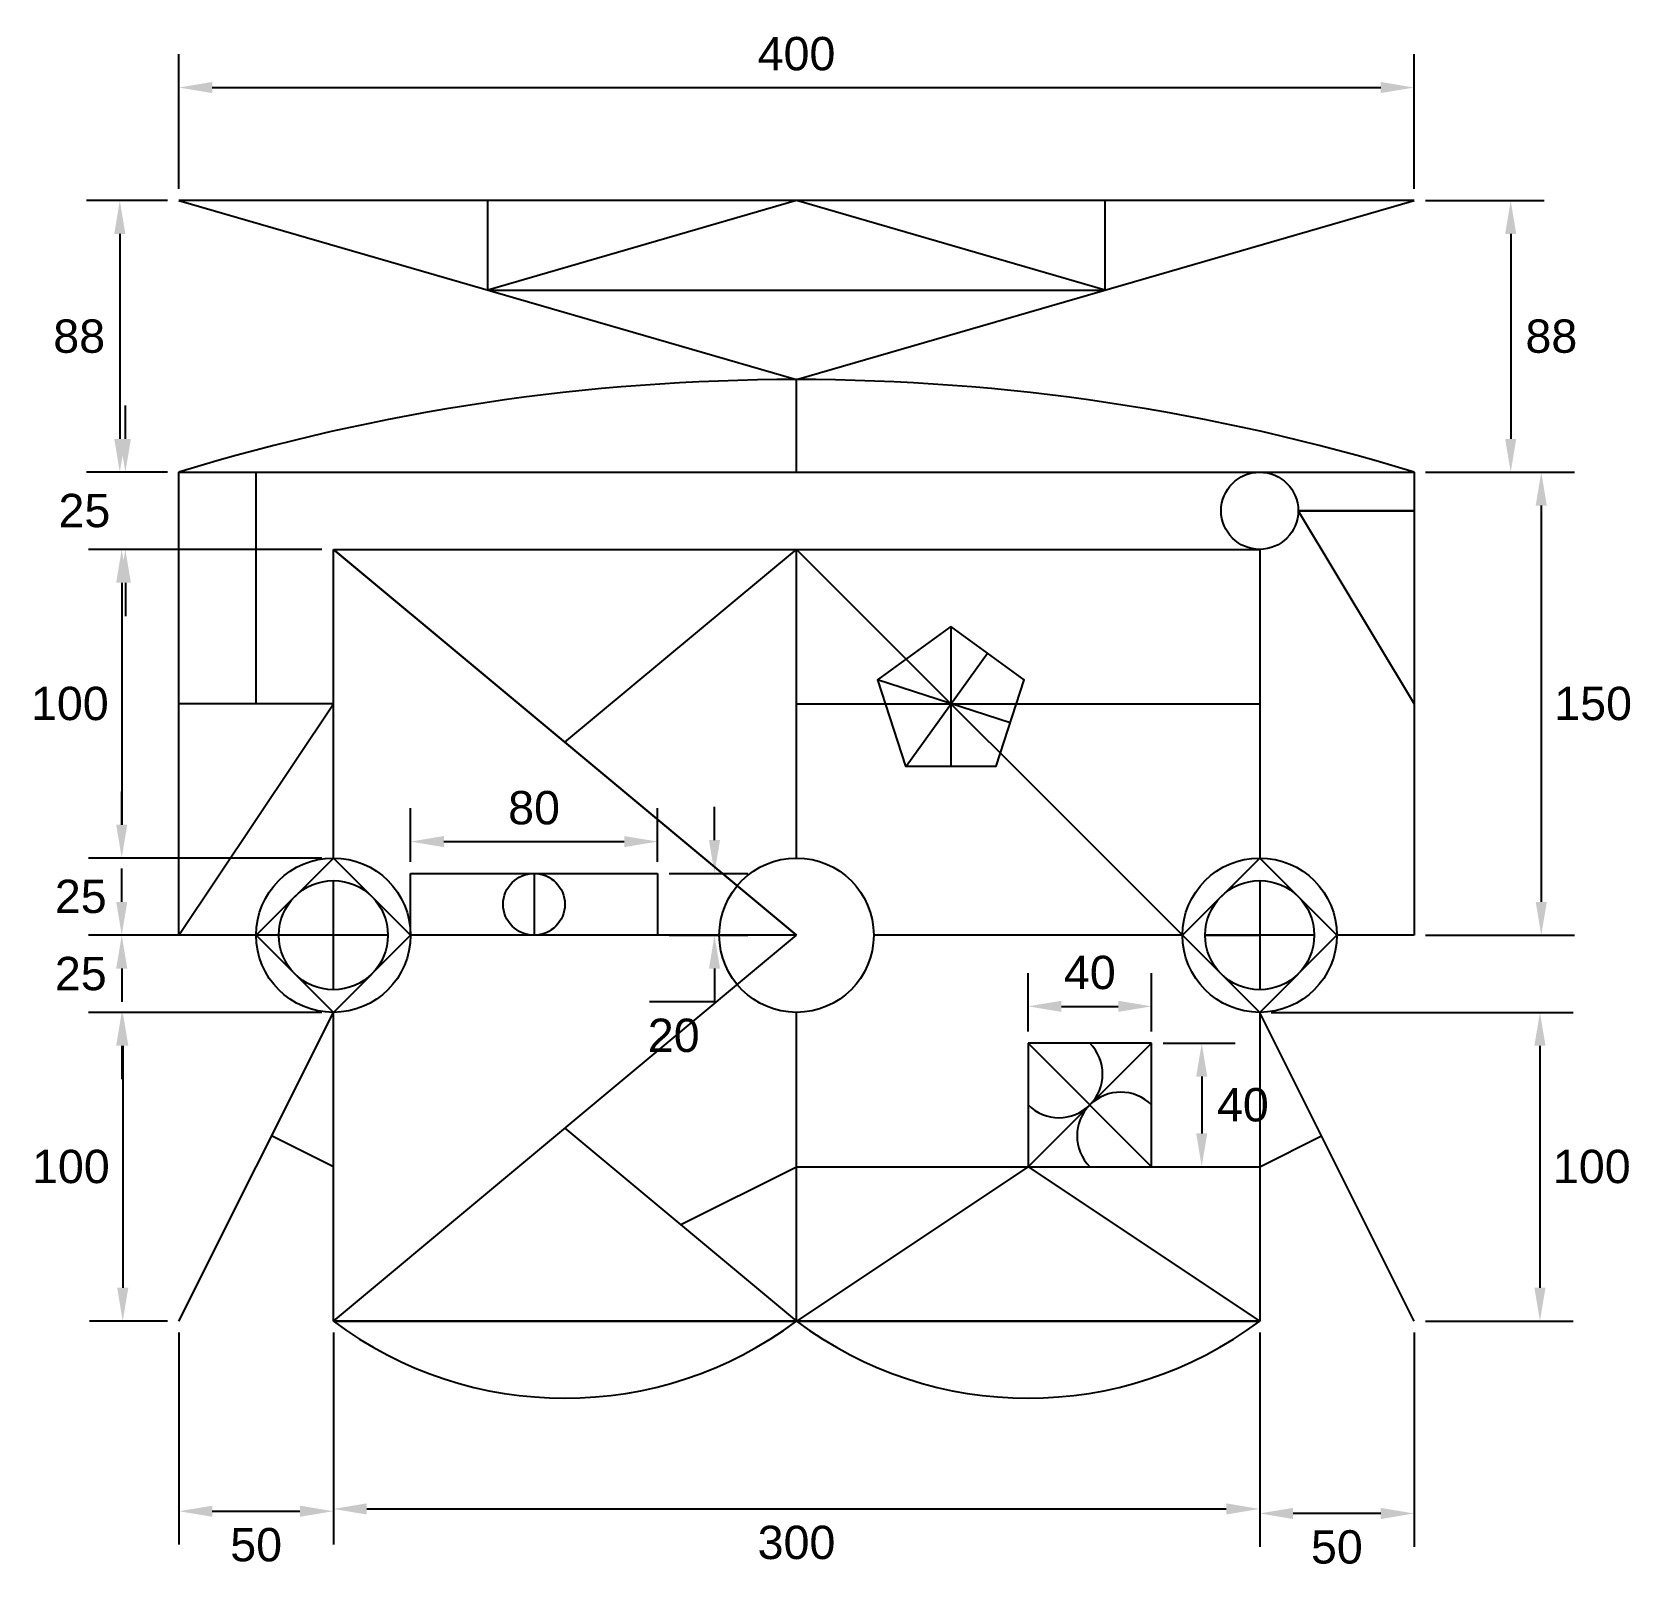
# Model space of a CAD drawing. Header units: inches. Extents: x -98 to 420, y -80 to 418.
import ezdxf

# ---------------------------------------------------------------- set-up
doc = ezdxf.new("R2010")
doc.units = ezdxf.units.IN
doc.header["$MEASUREMENT"] = 0
doc.styles.get("Standard").update_dxf_attribs({"font": 'arial.ttf'})
doc.dimstyles.get("Standard").update_dxf_attribs({"dimtxt": 0.18, "dimasz": 0.18, "dimexe": 0.18, "dimexo": 0.0625, "dimgap": 0.09, "dimtad": 0, "dimtih": 1, "dimtoh": 1, "dimdec": 4, "dimzin": 0, "dimdsep": 46, "dimtxsty": 'Standard', "dimcen": 0.09, "dimadec": 0, "dimazin": 0, "dimtfac": 1, "dimtdec": 4, "dimtofl": 0, "dimtmove": 0, "dimatfit": 3, "dimfxl": 1, "dimtolj": 1, "dimtzin": 0, "dimarcsym": 0})

# ---------------------------------------------------------------- blocks, each defined once
blk = doc.blocks.new('*D1')
at = {"color": 0, "lineweight": -2, "transparency": 16777216}
for p, q in [((-67.36, 285.8), (-67.36, 296.6)), ((-53.75, 275), (-78.16, 275)), ((-3.75, 250), (-78.16, 250)), ((-67.36, 239.2), (-67.36, 228.4))]:
    blk.add_line(p, q, dxfattribs=at)
at = {"color": 0, "transparency": 16777216}
for points in [[(-69.16, 285.8), (-65.56, 285.8), (-67.36, 275)], [(-69.16, 239.2), (-65.56, 239.2), (-67.36, 250)]]:
    blk.add_solid(points, dxfattribs=at)
at = {"layer": 'Defpoints', "color": 0, "transparency": 16777216}
for p in [(-50, 275), (-67.36, 250), (0, 250)]:
    blk.add_point(p, dxfattribs=at)
at = {"color": 0, "transparency": 16777216, "insert": (-80.62, 262.5), "char_height": 10.8, "attachment_point": 5}
blk.add_mtext('\\A1;25', dxfattribs=at)
blk = doc.blocks.new('*D2')
at = {"color": 0, "lineweight": -2, "transparency": 16777216}
for p, q in [((-3.75, 250), (-79.33, 250)), ((-68.53, 239.2), (-68.53, 160.8)), ((-3.75, 150), (-79.33, 150))]:
    blk.add_line(p, q, dxfattribs=at)
at = {"color": 0, "transparency": 16777216}
for points in [[(-70.33, 239.2), (-66.73, 239.2), (-68.53, 250)], [(-70.33, 160.8), (-66.73, 160.8), (-68.53, 150)]]:
    blk.add_solid(points, dxfattribs=at)
at = {"layer": 'Defpoints', "color": 0, "transparency": 16777216}
for p in [(0, 250), (-68.53, 150), (0, 150)]:
    blk.add_point(p, dxfattribs=at)
at = {"color": 0, "transparency": 16777216, "insert": (-85.33, 200), "char_height": 10.8, "attachment_point": 5}
blk.add_mtext('\\A1;100', dxfattribs=at)
blk = doc.blocks.new('*D3')
at = {"color": 0, "lineweight": -2, "transparency": 16777216}
for p, q in [((-68.53, 160.8), (-68.53, 171.6)), ((-3.75, 150), (-79.33, 150)), ((-3.75, 125), (-79.33, 125)), ((-68.53, 114.2), (-68.53, 103.4))]:
    blk.add_line(p, q, dxfattribs=at)
at = {"color": 0, "transparency": 16777216}
for points in [[(-70.33, 160.8), (-66.73, 160.8), (-68.53, 150)], [(-70.33, 114.2), (-66.73, 114.2), (-68.53, 125)]]:
    blk.add_solid(points, dxfattribs=at)
at = {"layer": 'Defpoints', "color": 0, "transparency": 16777216}
for p in [(0, 150), (-68.53, 125), (0, 125)]:
    blk.add_point(p, dxfattribs=at)
at = {"color": 0, "transparency": 16777216, "insert": (-81.8, 137.5), "char_height": 10.8, "attachment_point": 5}
blk.add_mtext('\\A1;25', dxfattribs=at)
blk = doc.blocks.new('*D4')
at = {"color": 0, "lineweight": -2, "transparency": 16777216}
for p, q in [((-68.53, 135.8), (-68.53, 146.6)), ((-3.75, 125), (-79.33, 125)), ((-3.75, 100), (-79.33, 100)), ((-68.53, 89.2), (-68.53, 78.4))]:
    blk.add_line(p, q, dxfattribs=at)
at = {"color": 0, "transparency": 16777216}
for points in [[(-70.33, 135.8), (-66.73, 135.8), (-68.53, 125)], [(-70.33, 89.2), (-66.73, 89.2), (-68.53, 100)]]:
    blk.add_solid(points, dxfattribs=at)
at = {"layer": 'Defpoints', "color": 0, "transparency": 16777216}
for p in [(-68.53, 125), (0, 125), (0, 100)]:
    blk.add_point(p, dxfattribs=at)
at = {"color": 0, "transparency": 16777216, "insert": (-81.8, 112.5), "char_height": 10.8, "attachment_point": 5}
blk.add_mtext('\\A1;25', dxfattribs=at)
blk = doc.blocks.new('*D5')
at = {"color": 0, "lineweight": -2, "transparency": 16777216}
for p, q in [((-3.75, 100), (-79, 100)), ((-68.2, 89.2), (-68.2, 10.8)), ((-53.75, 0), (-79, 0))]:
    blk.add_line(p, q, dxfattribs=at)
at = {"color": 0, "transparency": 16777216}
for points in [[(-70, 89.2), (-66.4, 89.2), (-68.2, 100)], [(-70, 10.8), (-66.4, 10.8), (-68.2, 0)]]:
    blk.add_solid(points, dxfattribs=at)
at = {"layer": 'Defpoints', "color": 0, "transparency": 16777216}
for p in [(0, 100), (-68.2, 0), (-50, 0)]:
    blk.add_point(p, dxfattribs=at)
at = {"color": 0, "transparency": 16777216, "insert": (-85, 50), "char_height": 10.8, "attachment_point": 5}
blk.add_mtext('\\A1;100', dxfattribs=at)
blk = doc.blocks.new('*D6')
at = {"color": 0, "lineweight": -2, "transparency": 16777216}
for p, q in [((0, -3.75), (0, -71.67)), ((300, -3.75), (300, -71.67)), ((10.8, -60.87), (289.2, -60.87))]:
    blk.add_line(p, q, dxfattribs=at)
at = {"color": 0, "transparency": 16777216}
for points in [[(10.8, -59.07), (10.8, -62.67), (0, -60.87)], [(289.2, -59.07), (289.2, -62.67), (300, -60.87)]]:
    blk.add_solid(points, dxfattribs=at)
at = {"layer": 'Defpoints', "color": 0, "transparency": 16777216}
for p in [(0, 0), (300, 0), (300, -60.87)]:
    blk.add_point(p, dxfattribs=at)
at = {"color": 0, "transparency": 16777216, "insert": (150, -71.79), "char_height": 10.8, "attachment_point": 5}
blk.add_mtext('\\A1;300', dxfattribs=at)
blk = doc.blocks.new('*D7')
at = {"color": 0, "lineweight": -2, "transparency": 16777216}
for p, q in [((-50, -3.75), (-50, -72.41)), ((0, -3.75), (0, -72.41)), ((-39.2, -61.61), (-10.8, -61.61))]:
    blk.add_line(p, q, dxfattribs=at)
at = {"color": 0, "transparency": 16777216}
for points in [[(-39.2, -59.81), (-39.2, -63.41), (-50, -61.61)], [(-10.8, -59.81), (-10.8, -63.41), (0, -61.61)]]:
    blk.add_solid(points, dxfattribs=at)
at = {"layer": 'Defpoints', "color": 0, "transparency": 16777216}
for p in [(-50, 0), (0, 0), (0, -61.61)]:
    blk.add_point(p, dxfattribs=at)
at = {"color": 0, "transparency": 16777216, "insert": (-25, -72.52), "char_height": 10.8, "attachment_point": 5}
blk.add_mtext('\\A1;50', dxfattribs=at)
blk = doc.blocks.new('*D8')
at = {"color": 0, "lineweight": -2, "transparency": 16777216}
for p, q in [((300, -3.75), (300, -73.14)), ((350, -3.75), (350, -73.14)), ((339.2, -62.34), (310.8, -62.34))]:
    blk.add_line(p, q, dxfattribs=at)
at = {"color": 0, "transparency": 16777216}
for points in [[(310.8, -60.54), (310.8, -64.14), (300, -62.34)], [(339.2, -60.54), (339.2, -64.14), (350, -62.34)]]:
    blk.add_solid(points, dxfattribs=at)
at = {"layer": 'Defpoints', "color": 0, "transparency": 16777216}
for p in [(300, 0), (350, 0), (300, -62.34)]:
    blk.add_point(p, dxfattribs=at)
at = {"color": 0, "transparency": 16777216, "insert": (325, -73.25), "char_height": 10.8, "attachment_point": 5}
blk.add_mtext('\\A1;50', dxfattribs=at)
blk = doc.blocks.new('*D9')
at = {"color": 0, "lineweight": -2, "transparency": 16777216}
for p, q in [((-50, 366.75), (-50, 410.41)), ((350, 366.75), (350, 410.41)), ((-39.2, 399.61), (339.2, 399.61))]:
    blk.add_line(p, q, dxfattribs=at)
at = {"color": 0, "transparency": 16777216}
for points in [[(-39.2, 401.41), (-39.2, 397.81), (-50, 399.61)], [(339.2, 401.41), (339.2, 397.81), (350, 399.61)]]:
    blk.add_solid(points, dxfattribs=at)
at = {"layer": 'Defpoints', "color": 0, "transparency": 16777216}
for p in [(350, 399.61), (-50, 363), (350, 363)]:
    blk.add_point(p, dxfattribs=at)
at = {"color": 0, "transparency": 16777216, "insert": (150, 410.52), "char_height": 10.8, "attachment_point": 5}
blk.add_mtext('\\A1;400', dxfattribs=at)
blk = doc.blocks.new('*D10')
at = {"color": 0, "lineweight": -2, "transparency": 16777216}
for p, q in [((225, 93.75), (225, 112.75)), ((265, 93.75), (265, 112.75)), ((235.8, 101.95), (254.2, 101.95))]:
    blk.add_line(p, q, dxfattribs=at)
at = {"color": 0, "transparency": 16777216}
for points in [[(235.8, 103.75), (235.8, 100.15), (225, 101.95)], [(254.2, 103.75), (254.2, 100.15), (265, 101.95)]]:
    blk.add_solid(points, dxfattribs=at)
at = {"layer": 'Defpoints', "color": 0, "transparency": 16777216}
for p in [(265, 101.95), (225, 90), (265, 90)]:
    blk.add_point(p, dxfattribs=at)
at = {"color": 0, "transparency": 16777216, "insert": (245, 112.86), "char_height": 10.8, "attachment_point": 5}
blk.add_mtext('\\A1;40', dxfattribs=at)
blk = doc.blocks.new('*D11')
at = {"color": 0, "lineweight": -2, "transparency": 16777216}
for p, q in [((268.75, 90), (292.03, 90)), ((281.23, 79.2), (281.23, 60.8)), ((268.75, 50), (292.03, 50))]:
    blk.add_line(p, q, dxfattribs=at)
at = {"color": 0, "transparency": 16777216}
for points in [[(279.43, 79.2), (283.03, 79.2), (281.23, 90)], [(279.43, 60.8), (283.03, 60.8), (281.23, 50)]]:
    blk.add_solid(points, dxfattribs=at)
at = {"layer": 'Defpoints', "color": 0, "transparency": 16777216}
for p in [(265, 90), (265, 50), (281.23, 50)]:
    blk.add_point(p, dxfattribs=at)
at = {"color": 0, "transparency": 16777216, "insert": (294.56, 70), "char_height": 10.8, "attachment_point": 5}
blk.add_mtext('\\A1;40', dxfattribs=at)
blk = doc.blocks.new('*D12')
at = {"color": 0, "lineweight": -2, "transparency": 16777216}
for p, q in [((25, 148.75), (25, 166.13)), ((105, 148.75), (105, 166.13)), ((35.8, 155.33), (94.2, 155.33))]:
    blk.add_line(p, q, dxfattribs=at)
at = {"color": 0, "transparency": 16777216}
for points in [[(35.8, 157.13), (35.8, 153.53), (25, 155.33)], [(94.2, 157.13), (94.2, 153.53), (105, 155.33)]]:
    blk.add_solid(points, dxfattribs=at)
at = {"layer": 'Defpoints', "color": 0, "transparency": 16777216}
for p in [(105, 155.33), (25, 145), (105, 145)]:
    blk.add_point(p, dxfattribs=at)
at = {"color": 0, "transparency": 16777216, "insert": (65, 166.24), "char_height": 10.8, "attachment_point": 5}
blk.add_mtext('\\A1;80', dxfattribs=at)
blk = doc.blocks.new('*D13')
at = {"color": 0, "lineweight": -2, "transparency": 16777216}
for p, q in [((123.44, 155.8), (123.44, 166.6)), ((108.75, 145), (134.24, 145)), ((108.75, 125), (134.24, 125)), ((123.44, 114.2), (123.44, 103.4)), ((123.44, 103.4), (102.42, 103.4))]:
    blk.add_line(p, q, dxfattribs=at)
at = {"color": 0, "transparency": 16777216}
for points in [[(121.64, 155.8), (125.24, 155.8), (123.44, 145)], [(121.64, 114.2), (125.24, 114.2), (123.44, 125)]]:
    blk.add_solid(points, dxfattribs=at)
at = {"layer": 'Defpoints', "color": 0, "transparency": 16777216}
for p in [(105, 145), (105, 125), (123.44, 125)]:
    blk.add_point(p, dxfattribs=at)
at = {"color": 0, "transparency": 16777216, "insert": (110.23, 92.49), "char_height": 10.8, "attachment_point": 5}
blk.add_mtext('\\A1;20', dxfattribs=at)
blk = doc.blocks.new('*D15')
at = {"color": 0, "lineweight": -2, "transparency": 16777216}
for p, q in [((353.75, 275), (401.99, 275)), ((391.19, 264.2), (391.19, 135.8)), ((353.75, 125), (401.99, 125))]:
    blk.add_line(p, q, dxfattribs=at)
at = {"color": 0, "transparency": 16777216}
for points in [[(389.39, 264.2), (392.99, 264.2), (391.19, 275)], [(389.39, 135.8), (392.99, 135.8), (391.19, 125)]]:
    blk.add_solid(points, dxfattribs=at)
at = {"layer": 'Defpoints', "color": 0, "transparency": 16777216}
for p in [(350, 275), (350, 125), (391.19, 125)]:
    blk.add_point(p, dxfattribs=at)
at = {"color": 0, "transparency": 16777216, "insert": (407.99, 200), "char_height": 10.8, "attachment_point": 5}
blk.add_mtext('\\A1;150', dxfattribs=at)
blk = doc.blocks.new('*D16')
at = {"color": 0, "lineweight": -2, "transparency": 16777216}
for p, q in [((303.75, 100), (401.56, 100)), ((390.76, 89.2), (390.76, 10.8)), ((353.75, 0), (401.56, 0))]:
    blk.add_line(p, q, dxfattribs=at)
at = {"color": 0, "transparency": 16777216}
for points in [[(388.96, 89.2), (392.56, 89.2), (390.76, 100)], [(388.96, 10.8), (392.56, 10.8), (390.76, 0)]]:
    blk.add_solid(points, dxfattribs=at)
at = {"layer": 'Defpoints', "color": 0, "transparency": 16777216}
for p in [(300, 100), (350, 0), (390.76, 0)]:
    blk.add_point(p, dxfattribs=at)
at = {"color": 0, "transparency": 16777216, "insert": (407.56, 50), "char_height": 10.8, "attachment_point": 5}
blk.add_mtext('\\A1;100', dxfattribs=at)
blk = doc.blocks.new('*D17')
at = {"color": 0, "lineweight": -2, "transparency": 16777216}
for p, q in [((353.75, 363), (392.1, 363)), ((381.3, 352.2), (381.3, 285.8)), ((353.75, 275), (392.1, 275))]:
    blk.add_line(p, q, dxfattribs=at)
at = {"color": 0, "transparency": 16777216}
for points in [[(379.5, 352.2), (383.1, 352.2), (381.3, 363)], [(379.5, 285.8), (383.1, 285.8), (381.3, 275)]]:
    blk.add_solid(points, dxfattribs=at)
at = {"layer": 'Defpoints', "color": 0, "transparency": 16777216}
for p in [(350, 363), (350, 275), (381.3, 275)]:
    blk.add_point(p, dxfattribs=at)
at = {"color": 0, "transparency": 16777216, "insert": (394.46, 319), "char_height": 10.8, "attachment_point": 5}
blk.add_mtext('\\A1;88', dxfattribs=at)
blk = doc.blocks.new('*D18')
at = {"color": 0, "lineweight": -2, "transparency": 16777216}
for p, q in [((-53.75, 363), (-79.96, 363)), ((-69.16, 352.2), (-69.16, 285.8)), ((-53.75, 275), (-79.96, 275))]:
    blk.add_line(p, q, dxfattribs=at)
at = {"color": 0, "transparency": 16777216}
for points in [[(-70.96, 352.2), (-67.36, 352.2), (-69.16, 363)], [(-70.96, 285.8), (-67.36, 285.8), (-69.16, 275)]]:
    blk.add_solid(points, dxfattribs=at)
at = {"layer": 'Defpoints', "color": 0, "transparency": 16777216}
for p in [(-50, 363), (-69.16, 275), (-50, 275)]:
    blk.add_point(p, dxfattribs=at)
at = {"color": 0, "transparency": 16777216, "insert": (-82.31, 319), "char_height": 10.8, "attachment_point": 5}
blk.add_mtext('\\A1;88', dxfattribs=at)

msp = doc.modelspace()

# ---------------------------------------------------------------- linework, layer by layer
for p, q in [((350, 363), (-50, 363)), ((-50, 363), (150, 305)), ((150, 363), (50, 334)), ((50, 334), (50, 363)), ((150, 305), (350, 363)), ((250, 334), (150, 363)), ((250, 334), (250, 363)), ((50, 334), (250, 334)), ((150, 275), (150, 305)), ((-50, 125), (-50, 275)), ((-50, 275), (350, 275)), ((-25, 200), (-25, 275)), ((350, 275), (350, 125)), ((312.5, 262.5), (350, 262.5)), ((350, 262.5), (312.5, 262.5)), ((312.5, 262.5), (350, 200)), ((0, 250), (300, 250)), ((150, 125), (0, 250)), ((0, 250), (150, 125)), ((0, 150), (0, 250)), ((75, 187.5), (150, 250)), ((150, 250), (275, 125)), ((150, 150), (150, 250)), ((300, 250), (300, 150)), ((200, 225), (200, 179.77)), ((185.52, 179.77), (211.89, 216.36)), ((219.24, 193.75), (176.22, 207.73)), ((0, 200), (-50, 200)), ((-50, 125), (0, 200)), ((150, 200), (300, 200)), ((-25, 125), (0, 150)), ((0, 150), (25, 125)), ((275, 125), (300, 150)), ((300, 150), (325, 125)), ((0, 107.32), (0, 142.68)), ((25, 125), (25, 145)), ((25, 145), (105, 145)), ((65, 145), (65, 125)), ((105, 145), (105, 125)), ((300, 142.68), (300, 107.32)), ((-25, 125), (-50, 125)), ((0, 100), (-25, 125)), ((17.68, 125), (-17.68, 125)), ((0, 0), (150, 125)), ((25, 125), (0, 100)), ((0, 107.32), (0, 125)), ((150, 125), (25, 125)), ((275, 125), (175, 125)), ((300, 100), (275, 125)), ((282.32, 125), (300, 125)), ((317.68, 125), (282.32, 125)), ((325, 125), (300, 100)), ((350, 125), (325, 125)), ((-50, 0), (0, 100)), ((0, 0), (0, 100)), ((0, 0), (0, 100)), ((150, 0), (150, 100)), ((300, 100), (300, 0)), ((350, 0), (300, 100)), ((265, 90), (225, 90)), ((225, 90), (225, 50)), ((225, 50), (265, 90)), ((225, 90), (265, 50)), ((265, 50), (265, 90)), ((75, 62.5), (150, 0)), ((0, 50), (-20, 60)), ((300, 50), (320, 60)), ((112.5, 31.25), (150, 50)), ((150, 50), (300, 50)), ((225, 50), (150, 0)), ((225, 50), (300, 0)), ((225, 50), (265, 50)), ((0, 0), (300, 0)), ((300, 0), (0, 0)), ((300, 0), (0, 0))]:
    msp.add_line(p, q)
msp.add_lwpolyline([(200, 225), (176.22, 207.73), (185.31, 179.77), (214.69, 179.77), (223.78, 207.73)], close=True)
for centre, radius in [((300, 262.5), 12.5), ((0, 125), 25), ((150, 125), 25), ((300, 125), 25), ((0, 125), 17.68), ((65, 135), 10), ((300, 125), 17.68)]:
    msp.add_circle(centre, radius)
for centre, radius, start, end in [((150, -376.67), 681.67, 72.93847, 107.06153), ((235, 80), 14.14, 225, 45), ((255, 60), 14.14, 45, 225), ((75, 100), 125, 233.1301, 306.8699), ((225, 100), 125, 233.1301, 306.8699)]:
    msp.add_arc(centre, radius, start, end)

# ---------------------------------------------------------------- dimensions: what is measured, and where the dimension line sits
for base, p1, p2, picture, middle in [((350, 399.61), (-50, 363), (350, 363), '*D9', (150, 410.52)), ((105, 155.33), (25, 145), (105, 145), '*D12', (65, 166.24)), ((265, 101.95), (225, 90), (265, 90), '*D10', (245, 112.86)), ((0, -61.61), (-50, 0), (0, 0), '*D7', (-25, -72.52)), ((300, -60.87), (0, 0), (300, 0), '*D6', (150, -71.79)), ((300, -62.34), (350, 0), (300, 0), '*D8', (325, -73.25))]:
    dim = msp.add_linear_dim(base=base, p1=p1, p2=p2, dimstyle='Standard', override={"dimscale": 60, "dimtad": 2, "dimdec": 0, "dimtdec": 0})
    dim.commit()
    dim.dimension.update_dxf_attribs({"geometry": picture, "text_midpoint": middle})
for base, p1, p2, picture, middle in [((-69.16, 275), (-50, 363), (-50, 275), '*D18', (-82.31, 319)), ((381.3, 275), (350, 363), (350, 275), '*D17', (394.46, 319)), ((-67.36, 250), (-50, 275), (0, 250), '*D1', (-80.62, 262.5)), ((391.19, 125), (350, 275), (350, 125), '*D15', (407.99, 200)), ((-68.53, 150), (0, 250), (0, 150), '*D2', (-85.33, 200)), ((-68.53, 125), (0, 150), (0, 125), '*D3', (-81.8, 137.5)), ((123.44, 125), (105, 145), (105, 125), '*D13', (110.23, 92.49)), ((-68.53, 125), (0, 100), (0, 125), '*D4', (-81.8, 112.5)), ((-68.2, 0), (0, 100), (-50, 0), '*D5', (-85, 50)), ((390.76, 0), (300, 100), (350, 0), '*D16', (407.56, 50)), ((281.23, 50), (265, 90), (265, 50), '*D11', (294.56, 70))]:
    dim = msp.add_linear_dim(base=base, p1=p1, p2=p2, angle=90, dimstyle='Standard', override={"dimscale": 60, "dimtad": 2, "dimdec": 0, "dimtdec": 0})
    dim.commit()
    dim.dimension.update_dxf_attribs({"geometry": picture, "text_midpoint": middle})

doc.saveas('drawing.dxf')
